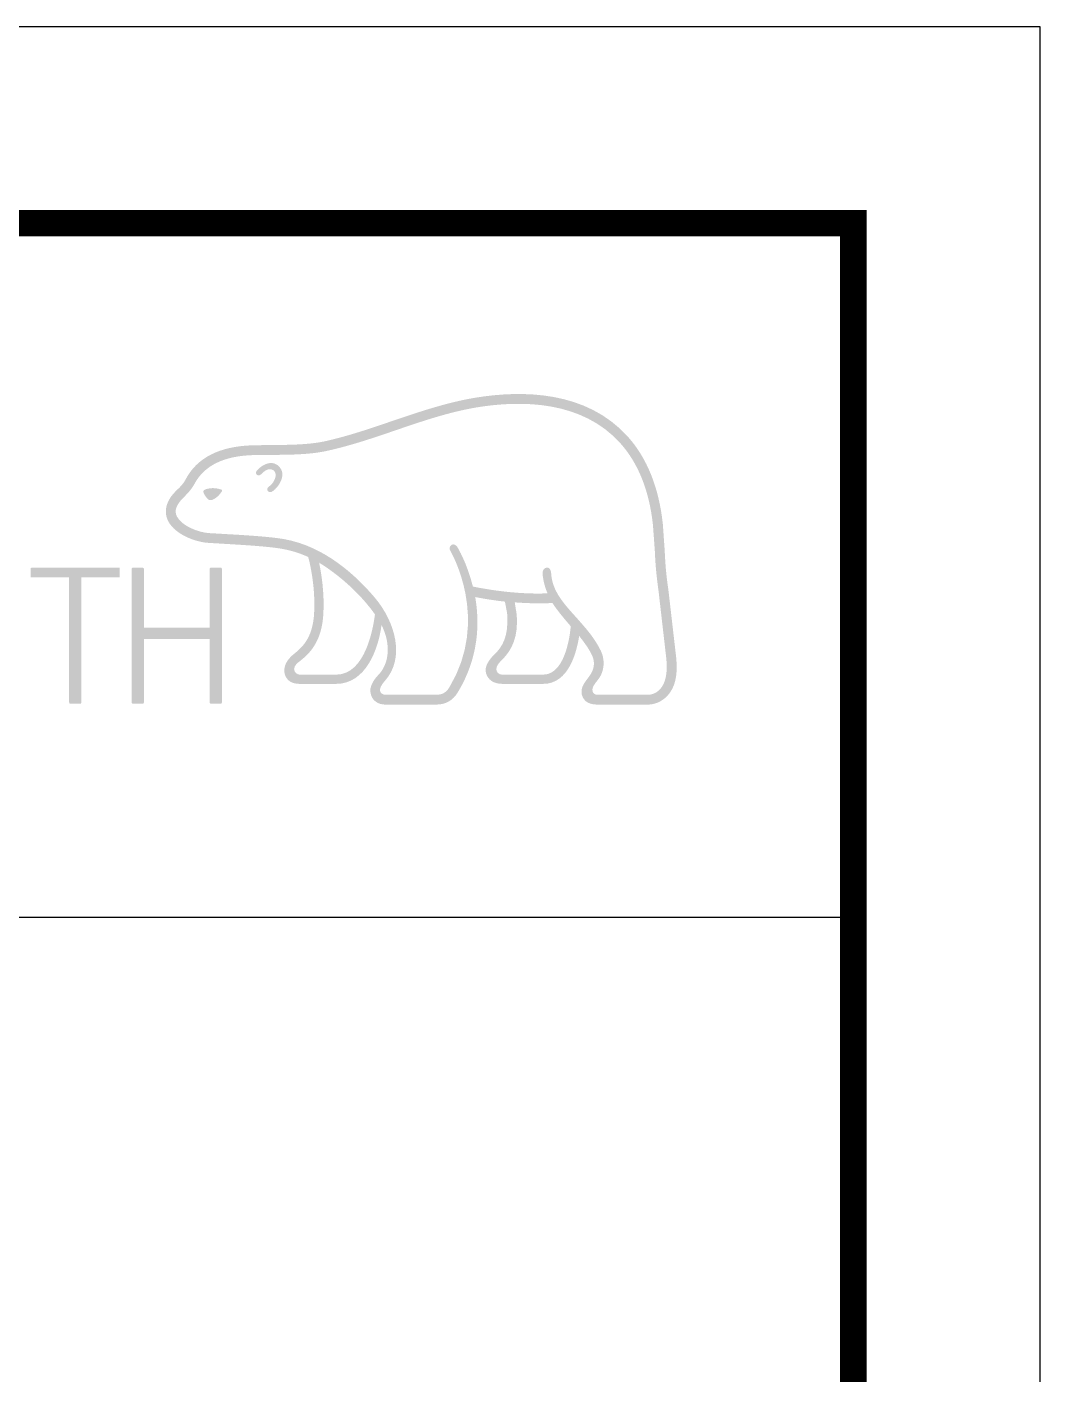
# Model space of a CAD drawing. Extents: x 0 to 790, y 0 to 579.
# Drawn here: x 720.5 to 789.9, y 486.5 to 578.8 of the extents above; entities that cross this region are included whole.
import ezdxf

# ---------------------------------------------------------------- set-up
doc = ezdxf.new("R2010")
doc.units = 0
doc.header["$LTSCALE"] = 10
doc.header["$MEASUREMENT"] = 0
doc.layers.get('0').update_dxf_attribs({"linetype": 'CONTINUOUS'})

msp = doc.modelspace()

# ---------------------------------------------------------------- hatches: boundary and pattern name
h = msp.add_hatch(color=5)
edge = h.paths.add_edge_path()
edge.add_spline(control_points=[(761.671, 550.686), (758.834, 553.867), (754.417, 553.899), (751.205, 553.37)], knot_values=[4, 4, 4, 4, 5, 5, 5, 5], degree=3, periodic=0)
edge.add_spline(control_points=[(751.205, 553.37), (749.252, 553.046), (747.358, 552.399), (745.532, 551.781)], knot_values=[5, 5, 5, 5, 6, 6, 6, 6], degree=3, periodic=0)
edge.add_spline(control_points=[(745.532, 551.781), (744.014, 551.259), (742.431, 550.719), (740.851, 550.375)], knot_values=[6, 6, 6, 6, 7, 7, 7, 7], degree=3, periodic=0)
edge.add_spline(control_points=[(740.851, 550.375), (739.756, 550.144), (738.373, 550.138), (737.158, 550.132)], knot_values=[7, 7, 7, 7, 8, 8, 8, 8], degree=3, periodic=0)
edge.add_spline(control_points=[(737.158, 550.132), (737.158, 550.132), (735.996, 550.113), (735.996, 550.113)], knot_values=[8.00001, 8.00001, 8.00001, 8.00001, 9, 9, 9, 9], degree=3, periodic=0)
edge.add_spline(control_points=[(735.996, 550.113), (733.71, 550.057), (732.146, 549.267), (731.369, 547.764)], knot_values=[9, 9, 9, 9, 10, 10, 10, 10], degree=3, periodic=0)
edge.add_spline(control_points=[(731.369, 547.764), (731.369, 547.764), (731.331, 547.698), (731.331, 547.698)], knot_values=[10.00001, 10.00001, 10.00001, 10.00001, 11, 11, 11, 11], degree=3, periodic=0)
edge.add_spline(control_points=[(731.331, 547.698), (731.203, 547.481), (731.035, 547.29), (730.835, 547.105)], knot_values=[11, 11, 11, 11, 12, 12, 12, 12], degree=3, periodic=0)
edge.add_spline(control_points=[(730.835, 547.105), (730.626, 546.898), (730.412, 546.687), (730.262, 546.416)], knot_values=[12, 12, 12, 12, 13, 13, 13, 13], degree=3, periodic=0)
edge.add_spline(control_points=[(730.262, 546.416), (729.967, 545.902), (729.94, 545.381), (730.188, 544.906)], knot_values=[13, 13, 13, 13, 14, 14, 14, 14], degree=3, periodic=0)
edge.add_spline(control_points=[(730.188, 544.906), (730.679, 543.987), (732.06, 543.496), (732.885, 543.435), (732.885, 543.435), (734.114, 543.361), (734.114, 543.361)], knot_values=[14, 14, 14, 14, 15, 15, 15, 16, 16, 16, 16], degree=3, periodic=0)
edge.add_spline(control_points=[(734.114, 543.361), (735.418, 543.282), (737.047, 543.19), (738.012, 543.016)], knot_values=[16, 16, 16, 16, 17, 17, 17, 17], degree=3, periodic=0)
edge.add_spline(control_points=[(738.012, 543.016), (738.625, 542.907), (739.215, 542.717), (739.763, 542.468)], knot_values=[17, 17, 17, 17, 18, 18, 18, 18], degree=3, periodic=0)
edge.add_spline(control_points=[(739.763, 542.468), (739.792, 542.408), (740.278, 540.623), (740.175, 538.653)], knot_values=[18, 18, 18, 18, 19, 19, 19, 19], degree=3, periodic=0)
edge.add_spline(control_points=[(740.175, 538.653), (740.093, 536.857), (739.296, 536.236), (738.736, 535.777)], knot_values=[19, 19, 19, 19, 20, 20, 20, 20], degree=3, periodic=0)
edge.add_spline(control_points=[(738.736, 535.777), (738.729, 535.769), (738.175, 535.341), (738.139, 534.806)], knot_values=[20, 20, 20, 20, 21, 21, 21, 21], degree=3, periodic=0)
edge.add_spline(control_points=[(738.139, 534.806), (738.11, 534.52), (738.187, 534.26), (738.361, 534.081)], knot_values=[21, 21, 21, 21, 22, 22, 22, 22], degree=3, periodic=0)
edge.add_spline(control_points=[(738.361, 534.081), (738.551, 533.873), (738.832, 533.776), (739.203, 533.776), (739.203, 533.776), (741.681, 533.776), (741.681, 533.776)], knot_values=[22, 22, 22, 22, 23, 23, 23, 24, 24, 24, 24], degree=3, periodic=0)
edge.add_spline(control_points=[(741.681, 533.776), (743.714, 533.776), (744.575, 536.149), (744.789, 537.807)], knot_values=[24, 24, 24, 24, 25, 25, 25, 25], degree=3, periodic=0)
edge.add_spline(control_points=[(744.789, 537.807), (745.391, 536.619), (745.376, 535.278), (744.613, 534.429)], knot_values=[25, 25, 25, 25, 26, 26, 26, 26], degree=3, periodic=0)
edge.add_spline(control_points=[(744.613, 534.429), (744.613, 534.429), (743.952, 533.815), (744.026, 533.227)], knot_values=[26.00001, 26.00001, 26.00001, 26.00001, 27, 27, 27, 27], degree=3, periodic=0)
edge.add_spline(control_points=[(744.026, 533.227), (744.089, 532.606), (744.604, 532.36), (745.02, 532.36), (745.02, 532.36), (748.554, 532.36), (748.554, 532.36)], knot_values=[27, 27, 27, 27, 28, 28, 28, 29, 29, 29, 29], degree=3, periodic=0)
edge.add_spline(control_points=[(748.554, 532.36), (749.177, 532.36), (749.673, 532.644), (750.003, 533.184)], knot_values=[29, 29, 29, 29, 30, 30, 30, 30], degree=3, periodic=0)
edge.add_spline(control_points=[(750.003, 533.184), (751.446, 535.559), (751.518, 537.902), (751.205, 539.724)], knot_values=[30, 30, 30, 30, 31, 31, 31, 31], degree=3, periodic=0)
edge.add_spline(control_points=[(751.205, 539.724), (751.634, 539.637), (752.355, 539.505), (753.234, 539.41)], knot_values=[31, 31, 31, 31, 32, 32, 32, 32], degree=3, periodic=0)
edge.add_spline(control_points=[(753.234, 539.41), (753.289, 539.159), (753.388, 538.607), (753.388, 538.607)], knot_values=[32, 32, 32, 32, 33, 33, 33, 33], degree=3, periodic=0)
edge.add_spline(control_points=[(753.388, 538.607), (753.407, 538.394), (753.407, 538.205), (753.407, 538.027)], knot_values=[33, 33, 33, 33, 34, 34, 34, 34], degree=3, periodic=0)
edge.add_spline(control_points=[(753.407, 538.027), (753.407, 536.657), (752.801, 536.065), (752.459, 535.73)], knot_values=[34, 34, 34, 34, 35, 35, 35, 35], degree=3, periodic=0)
edge.add_spline(control_points=[(752.459, 535.73), (752.447, 535.728), (751.985, 535.258), (751.932, 534.862)], knot_values=[35, 35, 35, 35, 36, 36, 36, 36], degree=3, periodic=0)
edge.add_spline(control_points=[(751.932, 534.862), (751.932, 534.862), (751.833, 534.452), (752.187, 534.091)], knot_values=[36.00001, 36.00001, 36.00001, 36.00001, 37, 37, 37, 37], degree=3, periodic=0)
edge.add_spline(control_points=[(752.187, 534.091), (752.384, 533.885), (752.699, 533.776), (753.116, 533.776), (753.116, 533.776), (755.856, 533.776), (755.856, 533.776)], knot_values=[37, 37, 37, 37, 38, 38, 38, 39, 39, 39, 39], degree=3, periodic=0)
edge.add_spline(control_points=[(755.856, 533.776), (757.61, 533.776), (758.149, 535.942), (758.322, 537.056)], knot_values=[39, 39, 39, 39, 40, 40, 40, 40], degree=3, periodic=0)
edge.add_spline(control_points=[(758.322, 537.056), (758.637, 536.66), (758.991, 536.186), (759.205, 535.73)], knot_values=[40, 40, 40, 40, 41, 41, 41, 41], degree=3, periodic=0)
edge.add_spline(control_points=[(759.205, 535.73), (759.349, 535.422), (759.373, 535.078), (759.263, 534.755)], knot_values=[41, 41, 41, 41, 42, 42, 42, 42], degree=3, periodic=0)
edge.add_spline(control_points=[(759.263, 534.755), (759.085, 534.174), (758.348, 533.758), (758.5, 533.06)], knot_values=[42, 42, 42, 42, 43, 43, 43, 43], degree=3, periodic=0)
edge.add_spline(control_points=[(758.5, 533.06), (758.628, 532.522), (759.077, 532.36), (759.544, 532.36), (759.544, 532.36), (763.062, 532.36), (763.062, 532.36)], knot_values=[43, 43, 43, 43, 44, 44, 44, 45, 45, 45, 45], degree=3, periodic=0)
edge.add_spline(control_points=[(763.062, 532.36), (763.09, 532.36), (763.795, 532.351), (764.358, 532.953)], knot_values=[45, 45, 45, 45, 46, 46, 46, 46], degree=3, periodic=0)
edge.add_spline(control_points=[(764.358, 532.953), (764.888, 533.522), (765.09, 534.367), (764.969, 535.546)], knot_values=[46, 46, 46, 46, 47, 47, 47, 47], degree=3, periodic=0)
edge.add_spline(control_points=[(764.969, 535.546), (764.969, 535.546), (764.438, 540.15), (764.438, 540.15)], knot_values=[0, 0, 0, 0, 1, 1, 1, 1], degree=3, periodic=0)
edge.add_spline(control_points=[(764.438, 540.15), (764.243, 541.486), (764.212, 542.206), (764.178, 542.915), (764.178, 542.915), (764.05, 544.732), (764.05, 544.732)], knot_values=[1, 1, 1, 1, 2, 2, 2, 3, 3, 3, 3], degree=3, periodic=0)
edge.add_spline(control_points=[(764.05, 544.732), (763.783, 547.212), (762.977, 549.218), (761.671, 550.686)], knot_values=[3, 3, 3, 3, 4, 4, 4, 4], degree=3, periodic=0)
edge = h.paths.add_edge_path(flags=16)
edge.add_spline(control_points=[(740.995, 549.719), (742.621, 550.069), (744.216, 550.615), (745.754, 551.14)], knot_values=[31, 31, 31, 31, 32, 32, 32, 32], degree=3, periodic=0)
edge.add_spline(control_points=[(745.754, 551.14), (747.549, 551.756), (749.415, 552.391), (751.321, 552.711)], knot_values=[32, 32, 32, 32, 33, 33, 33, 33], degree=3, periodic=0)
edge.add_spline(control_points=[(751.321, 552.711), (754.364, 553.211), (758.536, 553.182), (761.156, 550.239)], knot_values=[33, 33, 33, 33, 34, 34, 34, 34], degree=3, periodic=0)
edge.add_spline(control_points=[(761.156, 550.239), (762.371, 548.876), (763.122, 546.997), (763.374, 544.661), (763.374, 544.661), (763.502, 542.883), (763.502, 542.883)], knot_values=[34, 34, 34, 34, 35, 35, 35, 36, 36, 36, 36], degree=3, periodic=0)
edge.add_spline(control_points=[(763.502, 542.883), (763.535, 542.165), (763.576, 541.423), (763.766, 540.06), (763.766, 540.06), (764.293, 535.47), (764.293, 535.47)], knot_values=[36, 36, 36, 36, 37, 37, 37, 38, 38, 38, 38], degree=3, periodic=0)
edge.add_spline(control_points=[(764.293, 535.47), (764.385, 534.518), (764.236, 533.836), (763.872, 533.423)], knot_values=[38, 38, 38, 38, 39, 39, 39, 39], degree=3, periodic=0)
edge.add_spline(control_points=[(763.872, 533.423), (763.526, 533.036), (763.09, 533.031), (763.062, 533.031), (763.062, 533.031), (759.604, 533.031), (759.604, 533.031)], knot_values=[0, 0, 0, 0, 1, 1, 1, 2, 2, 2, 2], degree=3, periodic=0)
edge.add_spline(control_points=[(759.604, 533.031), (759.39, 533.031), (759.227, 533.122), (759.227, 533.37)], knot_values=[2, 2, 2, 2, 3, 3, 3, 3], degree=3, periodic=0)
edge.add_spline(control_points=[(759.227, 533.37), (759.227, 533.732), (759.689, 534.029), (759.864, 534.495)], knot_values=[3, 3, 3, 3, 4, 4, 4, 4], degree=3, periodic=0)
edge.add_spline(control_points=[(759.864, 534.495), (760.059, 534.994), (760.037, 535.538), (759.816, 536.021)], knot_values=[4, 4, 4, 4, 5, 5, 5, 5], degree=3, periodic=0)
edge.add_spline(control_points=[(759.816, 536.021), (759.402, 536.889), (758.789, 537.576), (758.199, 538.24)], knot_values=[5, 5, 5, 5, 6, 6, 6, 6], degree=3, periodic=0)
edge.add_spline(control_points=[(758.199, 538.24), (757.357, 539.182), (756.46, 540.086), (756.402, 541.382)], knot_values=[6, 6, 6, 6, 7, 7, 7, 7], degree=3, periodic=0)
edge.add_spline(control_points=[(756.402, 541.382), (756.385, 541.567), (756.306, 541.749), (756.116, 541.743)], knot_values=[7, 7, 7, 7, 8, 8, 8, 8], degree=3, periodic=0)
edge.add_spline(control_points=[(756.116, 541.743), (755.935, 541.734), (755.808, 541.567), (755.815, 541.328)], knot_values=[8, 8, 8, 8, 9, 9, 9, 9], degree=3, periodic=0)
edge.add_spline(control_points=[(755.815, 541.328), (755.856, 540.833), (755.986, 540.383), (756.154, 539.975)], knot_values=[9, 9, 9, 9, 10, 10, 10, 10], degree=3, periodic=0)
edge.add_spline(control_points=[(756.154, 539.975), (753.878, 539.877), (751.593, 540.328), (751.044, 540.441)], knot_values=[10, 10, 10, 10, 11, 11, 11, 11], degree=3, periodic=0)
edge.add_spline(control_points=[(751.044, 540.441), (750.645, 542.072), (749.988, 543.127), (749.981, 543.15)], knot_values=[11, 11, 11, 11, 12, 12, 12, 12], degree=3, periodic=0)
edge.add_spline(control_points=[(749.981, 543.15), (749.877, 543.315), (749.704, 543.369), (749.577, 543.291)], knot_values=[12, 12, 12, 12, 13, 13, 13, 13], degree=3, periodic=0)
edge.add_spline(control_points=[(749.577, 543.291), (749.442, 543.21), (749.415, 543.016), (749.514, 542.858)], knot_values=[13, 13, 13, 13, 14, 14, 14, 14], degree=3, periodic=0)
edge.add_spline(control_points=[(749.514, 542.858), (749.541, 542.811), (752.25, 538.205), (749.425, 533.524)], knot_values=[14, 14, 14, 14, 15, 15, 15, 15], degree=3, periodic=0)
edge.add_spline(control_points=[(749.425, 533.524), (749.225, 533.189), (748.942, 533.031), (748.554, 533.031), (748.554, 533.031), (745.037, 533.031), (745.037, 533.031)], knot_values=[15, 15, 15, 15, 16, 16, 16, 17, 17, 17, 17], degree=3, periodic=0)
edge.add_spline(control_points=[(745.037, 533.031), (744.893, 533.031), (744.678, 533.134), (744.678, 533.371)], knot_values=[17, 17, 17, 17, 18, 18, 18, 18], degree=3, periodic=0)
edge.add_spline(control_points=[(744.678, 533.371), (744.678, 533.617), (745.018, 533.978), (745.018, 533.978)], knot_values=[18, 18, 18, 18, 19, 19, 19, 19], degree=3, periodic=0)
edge.add_spline(control_points=[(745.018, 533.978), (746.43, 535.559), (745.718, 538.021), (744.354, 539.649)], knot_values=[19, 19, 19, 19, 20, 20, 20, 20], degree=3, periodic=0)
edge.add_spline(control_points=[(744.354, 539.649), (743.033, 541.221), (740.88, 543.196), (738.127, 543.686)], knot_values=[20, 20, 20, 20, 21, 21, 21, 21], degree=3, periodic=0)
edge.add_spline(control_points=[(738.127, 543.686), (737.134, 543.86), (735.478, 543.958), (734.148, 544.033), (734.148, 544.033), (732.935, 544.103), (732.935, 544.103)], knot_values=[21, 21, 21, 21, 22, 22, 22, 23, 23, 23, 23], degree=3, periodic=0)
edge.add_spline(control_points=[(732.935, 544.103), (732.259, 544.157), (731.145, 544.568), (730.792, 545.218)], knot_values=[23, 23, 23, 23, 24, 24, 24, 24], degree=3, periodic=0)
edge.add_spline(control_points=[(730.792, 545.218), (730.643, 545.488), (730.662, 545.772), (730.857, 546.075)], knot_values=[24, 24, 24, 24, 25, 25, 25, 25], degree=3, periodic=0)
edge.add_spline(control_points=[(730.857, 546.075), (730.967, 546.275), (731.145, 546.451), (731.323, 546.629)], knot_values=[25, 25, 25, 25, 26, 26, 26, 26], degree=3, periodic=0)
edge.add_spline(control_points=[(731.323, 546.629), (731.533, 546.849), (731.747, 547.068), (731.92, 547.365)], knot_values=[26, 26, 26, 26, 27, 27, 27, 27], degree=3, periodic=0)
edge.add_spline(control_points=[(731.92, 547.365), (731.92, 547.365), (731.973, 547.455), (731.973, 547.455)], knot_values=[27.00001, 27.00001, 27.00001, 27.00001, 28, 28, 28, 28], degree=3, periodic=0)
edge.add_spline(control_points=[(731.973, 547.455), (732.642, 548.726), (733.987, 549.387), (736.02, 549.443)], knot_values=[28, 28, 28, 28, 29, 29, 29, 29], degree=3, periodic=0)
edge.add_spline(control_points=[(736.02, 549.443), (736.02, 549.443), (737.158, 549.455), (737.158, 549.455)], knot_values=[29.00001, 29.00001, 29.00001, 29.00001, 30, 30, 30, 30], degree=3, periodic=0)
edge.add_spline(control_points=[(737.158, 549.455), (738.399, 549.463), (739.828, 549.468), (740.995, 549.719)], knot_values=[30, 30, 30, 30, 31, 31, 31, 31], degree=3, periodic=0)
edge = h.paths.add_edge_path(flags=0)
edge.add_spline(control_points=[(737.648, 548.769), (737.882, 548.591), (738.036, 548.331), (737.995, 548.016)], knot_values=[8, 8, 8, 8, 9, 9, 9, 9], degree=3, periodic=0)
edge.add_spline(control_points=[(737.995, 548.016), (737.949, 547.562), (737.557, 547.076), (737.261, 546.927)], knot_values=[7, 7, 7, 7, 8, 8, 8, 8], degree=3, periodic=0)
edge.add_spline(control_points=[(737.261, 546.927), (737.158, 546.886), (737.025, 546.91), (736.984, 547.011)], knot_values=[6, 6, 6, 6, 7, 7, 7, 7], degree=3, periodic=0)
edge.add_spline(control_points=[(736.984, 547.011), (736.934, 547.112), (736.996, 547.239), (737.095, 547.299)], knot_values=[5, 5, 5, 5, 6, 6, 6, 6], degree=3, periodic=0)
edge.add_spline(control_points=[(737.095, 547.299), (737.261, 547.4), (737.509, 547.727), (737.538, 548.007)], knot_values=[4, 4, 4, 4, 5, 5, 5, 5], degree=3, periodic=0)
edge.add_spline(control_points=[(737.538, 548.007), (737.557, 548.177), (737.509, 548.313), (737.372, 548.409)], knot_values=[3, 3, 3, 3, 4, 4, 4, 4], degree=3, periodic=0)
edge.add_spline(control_points=[(737.372, 548.409), (737.009, 548.665), (736.585, 548.164), (736.542, 548.128)], knot_values=[2, 2, 2, 2, 3, 3, 3, 3], degree=3, periodic=0)
edge.add_spline(control_points=[(736.542, 548.128), (736.465, 548.041), (736.332, 548.019), (736.258, 548.09)], knot_values=[1, 1, 1, 1, 2, 2, 2, 2], degree=3, periodic=0)
edge.add_spline(control_points=[(736.258, 548.09), (736.164, 548.164), (736.181, 548.301), (736.258, 548.391)], knot_values=[0, 0, 0, 0, 1, 1, 1, 1], degree=3, periodic=0)
edge.add_spline(control_points=[(736.258, 548.391), (736.482, 548.634), (737.095, 549.15), (737.648, 548.769)], knot_values=[9, 9, 9, 9, 10, 10, 10, 10], degree=3, periodic=0)
edge = h.paths.add_edge_path(flags=16)
edge.add_spline(control_points=[(740.81, 538.622), (740.88, 540.045), (740.67, 541.35), (740.514, 542.072), (740.514, 542.072), (742.725, 540.808), (744.339, 538.538)], knot_values=[5, 5, 5, 5, 6, 6, 6, 7, 7, 7, 7], degree=3, periodic=0)
edge.add_spline(control_points=[(744.339, 538.538), (744.216, 537.576), (743.678, 534.408), (741.681, 534.408), (741.681, 534.408), (739.203, 534.408), (739.203, 534.408)], knot_values=[0, 0, 0, 0, 1, 1, 1, 2, 2, 2, 2], degree=3, periodic=0)
edge.add_spline(control_points=[(739.203, 534.408), (739.013, 534.408), (738.803, 534.561), (738.803, 534.798)], knot_values=[2, 2, 2, 2, 3, 3, 3, 3], degree=3, periodic=0)
edge.add_spline(control_points=[(738.803, 534.798), (738.803, 535.037), (739.111, 535.277), (739.14, 535.286)], knot_values=[3, 3, 3, 3, 4, 4, 4, 4], degree=3, periodic=0)
edge.add_spline(control_points=[(739.14, 535.286), (739.763, 535.782), (740.706, 536.545), (740.81, 538.622)], knot_values=[4, 4, 4, 4, 5, 5, 5, 5], degree=3, periodic=0)
edge = h.paths.add_edge_path(flags=0)
edge.add_spline(control_points=[(733.85, 547.068), (733.85, 547.068), (733.929, 547.031), (733.814, 546.895)], knot_values=[1.00001, 1.00001, 1.00001, 1.00001, 2, 2, 2, 2], degree=3, periodic=0)
edge.add_spline(control_points=[(733.814, 546.895), (733.515, 546.476), (733.212, 546.383), (733.212, 546.383)], knot_values=[2, 2, 2, 2, 2.99999, 2.99999, 2.99999, 2.99999], degree=3, periodic=0)
edge.add_spline(control_points=[(733.212, 546.383), (733.212, 546.383), (732.988, 546.304), (732.861, 546.456)], knot_values=[3.00001, 3.00001, 3.00001, 3.00001, 4, 4, 4, 4], degree=3, periodic=0)
edge.add_spline(control_points=[(732.861, 546.456), (732.608, 546.754), (732.594, 546.924), (732.594, 546.924), (732.594, 546.924), (732.572, 547.051), (732.7, 547.08)], knot_values=[4, 4, 4, 4, 5, 5, 5, 6, 6, 6, 6], degree=3, periodic=0)
edge.add_spline(control_points=[(733.85, 547.068), (733.212, 547.315), (732.7, 547.08), (732.7, 547.08)], knot_values=[0.00001, 0.00001, 0.00001, 0.00001, 1, 1, 1, 1], degree=3, periodic=0)
edge = h.paths.add_edge_path(flags=16)
edge.add_spline(control_points=[(753.914, 539.357), (754.689, 539.299), (755.659, 539.265), (756.491, 539.315)], knot_values=[6, 6, 6, 6, 7, 7, 7, 7], degree=3, periodic=0)
edge.add_spline(control_points=[(756.491, 539.315), (756.809, 538.817), (757.338, 538.192), (757.745, 537.722)], knot_values=[7, 7, 7, 7, 8, 8, 8, 8], degree=3, periodic=0)
edge.add_spline(control_points=[(757.745, 537.722), (757.737, 537.683), (757.523, 534.408), (755.856, 534.408)], knot_values=[9, 9, 9, 9, 10, 10, 10, 10], degree=3, periodic=0)
edge.add_spline(control_points=[(755.856, 534.408), (755.856, 534.408), (753.036, 534.408), (753.036, 534.408)], knot_values=[0, 0, 0, 0, 1, 1, 1, 1], degree=3, periodic=0)
edge.add_spline(control_points=[(753.036, 534.408), (752.815, 534.408), (752.649, 534.58), (752.649, 534.798)], knot_values=[1, 1, 1, 1, 2, 2, 2, 2], degree=3, periodic=0)
edge.add_spline(control_points=[(752.649, 534.798), (752.649, 535.009), (752.885, 535.266), (752.902, 535.277)], knot_values=[2, 2, 2, 2, 3, 3, 3, 3], degree=3, periodic=0)
edge.add_spline(control_points=[(752.902, 535.277), (753.481, 535.834), (754.064, 536.594), (754.064, 538.015)], knot_values=[3, 3, 3, 3, 4, 4, 4, 4], degree=3, periodic=0)
edge.add_spline(control_points=[(754.064, 538.015), (754.064, 538.219), (754.052, 538.442), (754.023, 538.673)], knot_values=[4, 4, 4, 4, 5, 5, 5, 5], degree=3, periodic=0)
edge.add_spline(control_points=[(754.023, 538.673), (754.023, 538.673), (753.948, 539.084), (753.914, 539.357)], knot_values=[5.00001, 5.00001, 5.00001, 5.00001, 6, 6, 6, 6], degree=3, periodic=0)
h = msp.add_hatch(color=5)
edge = h.paths.add_edge_path()
edge.add_spline(control_points=[(726.87, 541.101), (726.87, 541.101), (726.87, 541.674), (726.87, 541.674)], knot_values=[13.00001, 13.00001, 13.00001, 13.00001, 14, 14, 14, 14], degree=3, periodic=0)
edge.add_spline(control_points=[(726.87, 541.674), (726.861, 541.721), (726.861, 541.732), (726.791, 541.74)], knot_values=[14, 14, 14, 14, 15, 15, 15, 15], degree=3, periodic=0)
edge.add_spline(control_points=[(726.791, 541.74), (726.791, 541.74), (720.846, 541.74), (720.846, 541.74)], knot_values=[0, 0, 0, 0, 1, 1, 1, 1], degree=3, periodic=0)
edge.add_spline(control_points=[(720.846, 541.74), (720.779, 541.735), (720.755, 541.694), (720.755, 541.674)], knot_values=[1, 1, 1, 1, 2, 2, 2, 2], degree=3, periodic=0)
edge.add_spline(control_points=[(720.755, 541.674), (720.755, 541.674), (720.755, 541.101), (720.755, 541.101)], knot_values=[2.00001, 2.00001, 2.00001, 2.00001, 3, 3, 3, 3], degree=3, periodic=0)
edge.add_spline(control_points=[(720.755, 541.101), (720.755, 541.081), (720.755, 541.093), (720.767, 541.081)], knot_values=[3, 3, 3, 3, 4, 4, 4, 4], degree=3, periodic=0)
edge.add_spline(control_points=[(720.767, 541.081), (720.767, 541.076), (720.803, 541.059), (720.846, 541.067), (720.846, 541.067), (721.484, 541.067), (722.122, 541.067)], knot_values=[4, 4, 4, 4, 5, 5, 5, 5.5, 5.5, 5.5, 5.5], degree=3, periodic=0)
edge.add_spline(control_points=[(722.122, 541.067), (722.76, 541.067), (723.399, 541.067), (723.399, 541.067), (723.399, 541.067), (723.399, 532.508), (723.399, 532.508)], knot_values=[5.5, 5.5, 5.5, 5.5, 6, 6, 6, 7, 7, 7, 7], degree=3, periodic=0)
edge.add_spline(control_points=[(723.399, 532.508), (723.399, 532.438), (723.435, 532.413), (723.468, 532.413)], knot_values=[7, 7, 7, 7, 8, 8, 8, 8], degree=3, periodic=0)
edge.add_spline(control_points=[(723.468, 532.413), (723.468, 532.413), (724.173, 532.413), (724.173, 532.413)], knot_values=[8.00001, 8.00001, 8.00001, 8.00001, 9, 9, 9, 9], degree=3, periodic=0)
edge.add_spline(control_points=[(724.173, 532.413), (724.205, 532.413), (724.238, 532.45), (724.238, 532.508), (724.238, 532.508), (724.238, 534.647), (724.238, 536.787)], knot_values=[9, 9, 9, 9, 10, 10, 10, 10.5, 10.5, 10.5, 10.5], degree=3, periodic=0)
edge.add_spline(control_points=[(724.238, 536.787), (724.238, 538.927), (724.238, 541.067), (724.238, 541.067), (724.238, 541.067), (726.791, 541.067), (726.791, 541.067)], knot_values=[10.5, 10.5, 10.5, 10.5, 11, 11, 11, 12, 12, 12, 12], degree=3, periodic=0)
edge.add_spline(control_points=[(726.791, 541.067), (726.885, 541.076), (726.861, 541.081), (726.87, 541.101)], knot_values=[12, 12, 12, 12, 13, 13, 13, 13], degree=3, periodic=0)
h = msp.add_hatch(color=5)
edge = h.paths.add_edge_path()
edge.add_spline(control_points=[(733.775, 532.413), (733.814, 532.413), (733.862, 532.458), (733.862, 532.508), (733.862, 532.508), (733.862, 541.643), (733.862, 541.643)], knot_values=[17, 17, 17, 17, 18, 18, 18, 19, 19, 19, 19], degree=3, periodic=0)
edge.add_spline(control_points=[(733.862, 541.643), (733.862, 541.697), (733.814, 541.74), (733.775, 541.74)], knot_values=[19, 19, 19, 19, 20, 20, 20, 20], degree=3, periodic=0)
edge.add_spline(control_points=[(733.775, 541.74), (733.775, 541.74), (733.109, 541.74), (733.109, 541.74)], knot_values=[0.00001, 0.00001, 0.00001, 0.00001, 1, 1, 1, 1], degree=3, periodic=0)
edge.add_spline(control_points=[(733.109, 541.74), (733.068, 541.74), (733.01, 541.697), (733.01, 541.643), (733.01, 541.643), (733.01, 540.638), (733.01, 539.634)], knot_values=[1, 1, 1, 1, 2, 2, 2, 2.5, 2.5, 2.5, 2.5], degree=3, periodic=0)
edge.add_spline(control_points=[(733.01, 539.634), (733.01, 538.629), (733.01, 537.625), (733.01, 537.625), (733.01, 537.625), (731.888, 537.625), (730.767, 537.625)], knot_values=[2.5, 2.5, 2.5, 2.5, 3, 3, 3, 3.5, 3.5, 3.5, 3.5], degree=3, periodic=0)
edge.add_spline(control_points=[(730.767, 537.625), (729.645, 537.625), (728.523, 537.625), (728.523, 537.625), (728.523, 537.625), (728.523, 541.643), (728.523, 541.643)], knot_values=[3.5, 3.5, 3.5, 3.5, 4, 4, 4, 5, 5, 5, 5], degree=3, periodic=0)
edge.add_spline(control_points=[(728.523, 541.643), (728.523, 541.694), (728.473, 541.74), (728.427, 541.74)], knot_values=[5, 5, 5, 5, 6, 6, 6, 6], degree=3, periodic=0)
edge.add_spline(control_points=[(728.427, 541.74), (728.427, 541.74), (727.768, 541.74), (727.768, 541.74)], knot_values=[6.00001, 6.00001, 6.00001, 6.00001, 7, 7, 7, 7], degree=3, periodic=0)
edge.add_spline(control_points=[(727.768, 541.74), (727.722, 541.74), (727.669, 541.697), (727.669, 541.643), (727.669, 541.643), (727.669, 532.508), (727.669, 532.508)], knot_values=[7, 7, 7, 7, 8, 8, 8, 9, 9, 9, 9], degree=3, periodic=0)
edge.add_spline(control_points=[(727.669, 532.508), (727.669, 532.458), (727.722, 532.413), (727.768, 532.413)], knot_values=[9, 9, 9, 9, 10, 10, 10, 10], degree=3, periodic=0)
edge.add_spline(control_points=[(727.768, 532.413), (727.768, 532.413), (728.427, 532.413), (728.427, 532.413)], knot_values=[10.00001, 10.00001, 10.00001, 10.00001, 11, 11, 11, 11], degree=3, periodic=0)
edge.add_spline(control_points=[(728.427, 532.413), (728.473, 532.413), (728.523, 532.458), (728.523, 532.508), (728.523, 532.508), (728.523, 533.594), (728.523, 534.681)], knot_values=[11, 11, 11, 11, 12, 12, 12, 12.5, 12.5, 12.5, 12.5], degree=3, periodic=0)
edge.add_spline(control_points=[(728.523, 534.681), (728.523, 535.767), (728.523, 536.854), (728.523, 536.854), (728.523, 536.854), (729.645, 536.854), (730.767, 536.854)], knot_values=[12.5, 12.5, 12.5, 12.5, 13, 13, 13, 13.5, 13.5, 13.5, 13.5], degree=3, periodic=0)
edge.add_spline(control_points=[(730.767, 536.854), (731.888, 536.854), (733.01, 536.854), (733.01, 536.854), (733.01, 536.854), (733.01, 532.508), (733.01, 532.508)], knot_values=[13.5, 13.5, 13.5, 13.5, 14, 14, 14, 15, 15, 15, 15], degree=3, periodic=0)
edge.add_spline(control_points=[(733.01, 532.508), (733.01, 532.458), (733.068, 532.413), (733.109, 532.413)], knot_values=[15, 15, 15, 15, 16, 16, 16, 16], degree=3, periodic=0)
edge.add_spline(control_points=[(733.109, 532.413), (733.109, 532.413), (733.775, 532.413), (733.775, 532.413)], knot_values=[16.00001, 16.00001, 16.00001, 16.00001, 17, 17, 17, 17], degree=3, periodic=0)

# ---------------------------------------------------------------- linework, layer by layer
at = {"color": 5, "ltscale": 40}
msp.add_line((777.102, 517.775), (650.863, 517.775), dxfattribs=at)
at = {"ltscale": 0.5}
msp.add_lwpolyline([(0, 0), (789.88, 0), (789.88, 578.76), (0, 578.76)], close=True, dxfattribs=at)
at = {"color": 5, "linetype": 'ByBlock', "lineweight": 200, "const_width": 1.82}
msp.add_lwpolyline([(12.701, 24.782), (777.101, 24.782), (777.101, 565.322), (12.701, 565.322)], close=True, dxfattribs=at)

doc.saveas('drawing.dxf')
